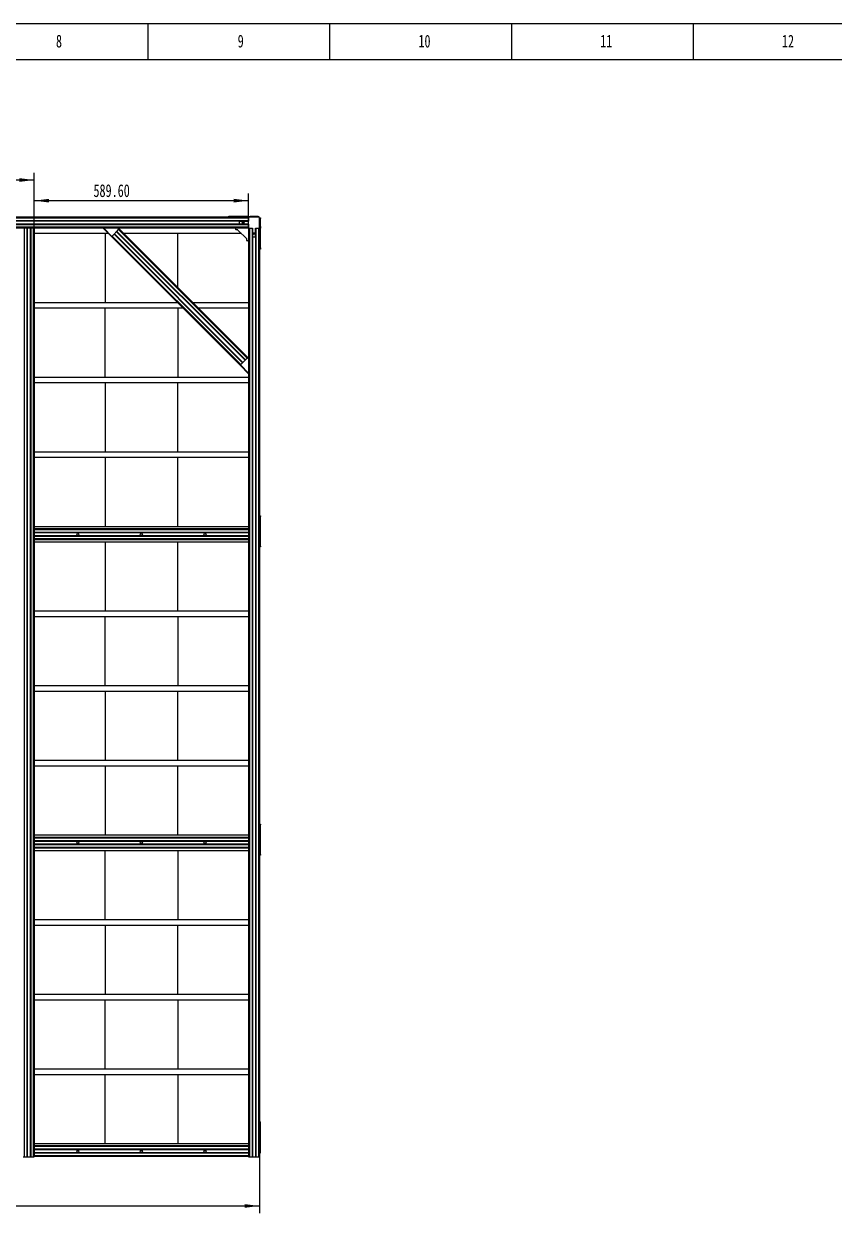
# Model space of a CAD drawing. Header units: millimetres. Extents: x 0 to 1189, y 0 to 841.
# Drawn here: x 367.9 to 590.8, y 513.8 to 841 of the extents above; entities that cross this region are included whole.
import ezdxf

# ---------------------------------------------------------------- set-up
doc = ezdxf.new("R2010")
doc.units = ezdxf.units.MM
doc.layers.add('10', color=7, linetype='Continuous')
doc.layers.add('5', color=7, linetype='Continuous')
doc.styles.add('SLDTEXTSTYLE5', font='TXT', dxfattribs={"width": 0.7})
doc.dimstyles.new('SLDDIMSTYLE0', dxfattribs={"dimtxt": 3.5, "dimasz": 4.08, "dimexe": 0, "dimexo": 0.0625, "dimgap": 0.875, "dimtad": 2, "dimlfac": 10, "dimrnd": 1e-09, "dimzin": 12, "dimdsep": 46, "dimtxsty": 'SLDTEXTSTYLE5', "dimsah": 1, "dimcen": 0.09, "dimadec": 0, "dimazin": 3, "dimtfac": 1, "dimtofl": 0, "dimtmove": 0, "dimatfit": 3, "dimfxl": 1, "dimfrac": 2, "dimtolj": 1, "dimtzin": 12, "dimarcsym": 0})
doc.dimstyles.new('SLDDIMSTYLE1', dxfattribs={"dimtxt": 3.5, "dimasz": 4.08, "dimexe": 0, "dimexo": 0.0625, "dimgap": 0.875, "dimtad": 2, "dimlfac": 10, "dimrnd": 1e-09, "dimzin": 4, "dimdsep": 46, "dimtxsty": 'SLDTEXTSTYLE5', "dimsah": 1, "dimcen": 0.09, "dimadec": 0, "dimazin": 1, "dimtfac": 1, "dimtofl": 0, "dimtmove": 0, "dimatfit": 3, "dimfxl": 1, "dimfrac": 2, "dimtolj": 1, "dimtzin": 12, "dimarcsym": 0})

# ---------------------------------------------------------------- blocks, each defined once
blk = doc.blocks.new('_D')
at = {"layer": '10'}
for p, q in [((177.9, 529.38), (177.9, 513.84)), ((432.7, 529.38), (432.7, 513.84)), ((177.9, 515.84), (432.7, 515.84))]:
    blk.add_line(p, q, dxfattribs=at)
for points in [[(177.9, 515.84), (181.98, 515.34), (181.98, 516.35)], [(432.7, 515.84), (428.62, 516.35), (428.62, 515.34)]]:
    blk.add_solid(points, dxfattribs=at)
at = {"layer": '10', "insert": (301.62, 520.36), "char_height": 3.5, "attachment_point": 1, "style": 'SLDTEXTSTYLE5'}
blk.add_mtext('2548', dxfattribs=at)
blk = doc.blocks.new('_D_8')
at = {"layer": '10'}
for p, q in [((180.9, 784.78), (180.9, 800.03)), ((370.74, 784.78), (370.74, 800.03)), ((370.74, 798.03), (180.9, 798.03))]:
    blk.add_line(p, q, dxfattribs=at)
for points in [[(180.9, 798.03), (184.98, 797.52), (184.98, 798.54)], [(370.74, 798.03), (366.66, 798.54), (366.66, 797.52)]]:
    blk.add_solid(points, dxfattribs=at)
at = {"layer": '10', "insert": (261.03, 802.54), "char_height": 3.5, "attachment_point": 1, "style": 'SLDTEXTSTYLE5'}
blk.add_mtext('1898.40', dxfattribs=at)
blk = doc.blocks.new('_D_9')
at = {"layer": '10'}
for p, q in [((370.74, 784.78), (370.74, 794.35)), ((370.74, 792.35), (429.7, 792.35)), ((429.7, 784.78), (429.7, 794.35))]:
    blk.add_line(p, q, dxfattribs=at)
for points in [[(370.74, 792.35), (374.82, 791.84), (374.82, 792.86)], [(429.7, 792.35), (425.62, 792.86), (425.62, 791.84)]]:
    blk.add_solid(points, dxfattribs=at)
at = {"layer": '10', "insert": (387.03, 796.86), "char_height": 3.5, "attachment_point": 1, "style": 'SLDTEXTSTYLE5'}
blk.add_mtext('589.60', dxfattribs=at)

msp = doc.modelspace()

# ---------------------------------------------------------------- linework, layer by layer
at = {"color": 7, "linetype": 'Continuous', "lineweight": 25}
for p, q in [((429.7039, 787.5306), (180.9039, 787.5306)), ((429.7039, 786.8206), (180.9039, 786.8206)), ((429.7039, 786.8006), (180.9039, 786.8006)), ((429.7039, 786.7806), (180.9039, 786.7806)), ((429.7039, 786.7106), (180.9039, 786.7106)), ((429.7039, 786.6906), (180.9039, 786.6906)), ((429.7039, 785.8706), (180.9039, 785.8706)), ((429.7039, 785.8506), (180.9039, 785.8506)), ((429.7039, 785.7806), (180.9039, 785.7806)), ((429.7039, 785.7606), (180.9039, 785.7606)), ((429.7039, 785.7406), (180.9039, 785.7406)), ((429.7039, 787.7806), (309.5771, 787.7806)), ((424.0539, 787.7806), (424.0539, 788.0306)), ((424.0539, 788.0306), (424.2539, 788.0306)), ((424.2539, 788.0306), (424.2539, 787.7806)), ((429.7539, 788.0306), (424.2539, 788.0306)), ((427.2039, 786.6806), (427.2039, 786.6906)), ((427.2039, 786.6806), (429.7039, 786.6806)), ((427.2039, 785.8806), (427.2039, 786.6806)), ((427.2039, 785.8806), (429.7039, 785.8806)), ((427.2039, 785.8706), (427.2039, 785.8806)), ((429.7539, 787.7806), (429.7039, 787.7806)), ((429.7039, 787.7806), (429.7039, 787.5306)), ((429.7039, 787.5306), (429.7039, 786.8206)), ((429.7039, 787.5306), (429.7039, 786.6806)), ((429.7039, 785.8806), (429.7039, 785.0306)), ((429.7039, 785.7406), (429.7039, 785.0306)), ((429.7539, 787.7806), (429.7539, 788.0306)), ((429.7539, 788.0306), (429.9539, 788.0306)), ((429.9539, 787.7806), (429.7539, 787.7806)), ((429.9539, 787.7806), (429.9539, 788.0306)), ((429.9539, 788.0306), (430.1539, 788.0306)), ((432.4539, 787.7806), (429.9539, 787.7806)), ((430.1539, 788.0306), (430.1539, 787.7806)), ((432.3539, 788.0306), (430.1539, 788.0306)), ((432.3539, 787.7806), (432.3539, 788.0306)), ((432.3539, 788.0306), (432.5539, 788.0306)), ((432.5539, 787.7806), (432.4539, 787.7806)), ((432.5539, 788.0306), (432.5539, 787.7806)), ((432.7039, 787.6306), (432.9539, 787.6306)), ((432.7039, 787.5306), (432.7039, 787.6306)), ((432.7039, 785.0306), (432.7039, 787.5306)), ((432.9539, 787.4306), (432.7039, 787.4306)), ((432.7039, 785.2306), (432.9539, 785.2306)), ((432.9539, 787.6306), (432.9539, 787.4306)), ((432.9539, 785.2306), (432.9539, 787.4306)), ((432.9539, 785.2306), (432.9539, 785.0306)), ((429.7039, 785.0306), (180.9039, 785.0306)), ((389.6817, 784.7806), (220.9262, 784.7806)), ((367.9939, 784.7806), (367.9939, 529.3806)), ((368.7039, 784.7806), (368.7039, 529.3806)), ((368.7239, 784.7806), (368.7239, 529.3806)), ((368.7439, 784.7806), (368.7439, 529.3806)), ((368.8139, 784.7806), (368.8139, 529.3806)), ((368.8339, 784.7806), (368.8339, 529.3806)), ((369.6539, 784.7806), (369.6539, 529.3806)), ((369.6739, 784.7806), (369.6739, 529.3806)), ((369.7439, 784.7806), (369.7439, 529.3806)), ((369.7639, 784.7806), (369.7639, 529.3806)), ((369.7839, 784.7806), (369.7839, 529.3806)), ((370.4939, 784.7806), (370.4939, 529.3806)), ((370.7439, 784.7806), (370.7439, 702.0406)), ((391.1817, 783.2806), (370.7439, 783.2806)), ((392.0151, 782.4472), (389.6817, 784.7806)), ((389.6817, 784.7806), (389.8514, 784.7806)), ((389.8514, 784.7806), (392.1, 782.532)), ((393.7546, 784.7806), (389.8514, 784.7806)), ((390.2239, 783.2806), (390.2239, 764.2406)), ((392.1, 782.532), (392.0151, 782.4472)), ((392.0151, 782.4472), (427.3705, 747.0919)), ((392.1, 782.532), (394.0516, 784.4837)), ((392.1919, 782.624), (392.694, 783.126)), ((392.1919, 782.624), (427.5473, 747.2686)), ((392.694, 783.126), (428.0493, 747.7707)), ((392.7081, 783.1402), (428.0634, 747.7848)), ((392.7223, 783.1543), (428.0776, 747.799)), ((392.7718, 783.2038), (428.1271, 747.8485)), ((392.7859, 783.2179), (428.1412, 747.8626)), ((393.3657, 783.7978), (428.7211, 748.4424)), ((393.3799, 783.8119), (428.7352, 748.4566)), ((393.4294, 783.8614), (428.7847, 748.5061)), ((393.4435, 783.8755), (428.7988, 748.5202)), ((393.4576, 783.8897), (393.9597, 784.3917)), ((393.4576, 783.8897), (428.813, 748.5344)), ((394.0516, 784.4837), (393.7546, 784.7806)), ((393.7546, 784.7806), (393.9243, 784.7806)), ((393.9243, 784.7806), (394.1365, 784.5685)), ((429.7039, 784.7806), (393.9243, 784.7806)), ((393.9597, 784.3917), (429.315, 749.0364)), ((394.1365, 784.5685), (394.0516, 784.4837)), ((394.1365, 784.5685), (429.4918, 749.2132)), ((427.7439, 783.2806), (395.4243, 783.2806)), ((410.2239, 768.481), (410.2239, 783.2806)), ((426.2239, 784.4006), (426.2239, 784.7806)), ((426.6825, 784.3006), (426.3239, 784.3006)), ((429.1946, 781.8299), (426.7532, 784.2714)), ((429.7039, 785.0306), (429.7039, 784.7806)), ((429.7039, 784.8606), (429.7706, 784.8606)), ((429.7039, 784.7806), (429.7039, 749.001)), ((429.7039, 784.7806), (429.9539, 784.7806)), ((429.9539, 784.7806), (430.8039, 784.7806)), ((429.9539, 784.7806), (429.9539, 529.3806)), ((429.9539, 784.7806), (430.6639, 784.7806)), ((430.6639, 784.7806), (430.6639, 529.3806)), ((430.6839, 784.7806), (430.6839, 529.3806)), ((430.7039, 784.7806), (430.7039, 529.3806)), ((430.7739, 784.7806), (430.7739, 529.3806)), ((430.7939, 784.7806), (430.7939, 529.3806)), ((430.8039, 782.2806), (430.7939, 782.2806)), ((430.8039, 782.2806), (430.8039, 784.7806)), ((431.6039, 782.2806), (430.8039, 782.2806)), ((431.6039, 784.7806), (432.4539, 784.7806)), ((431.6039, 782.2806), (431.6039, 784.7806)), ((431.6139, 782.2806), (431.6039, 782.2806)), ((431.6139, 784.7806), (431.6139, 529.3806)), ((431.6339, 784.7806), (431.6339, 529.3806)), ((431.7039, 784.7806), (431.7039, 529.3806)), ((431.7239, 784.7806), (431.7239, 529.3806)), ((431.7439, 784.7806), (431.7439, 529.3806)), ((431.7439, 784.7806), (432.4539, 784.7806)), ((432.4539, 784.7806), (432.4539, 529.3806)), ((432.4539, 784.7806), (432.7039, 784.7806)), ((432.6372, 784.8606), (432.7039, 784.8606)), ((432.9539, 785.0306), (432.7039, 785.0306)), ((432.7039, 784.8306), (432.7039, 785.0306)), ((432.9539, 784.8306), (432.7039, 784.8306)), ((432.7039, 784.7806), (432.7039, 784.8306)), ((432.7039, 784.7806), (432.7039, 620.8139)), ((432.9539, 785.0306), (432.9539, 784.8306)), ((432.9539, 779.3306), (432.9539, 784.8306)), ((429.2239, 781.4006), (429.2239, 781.7592)), ((429.7039, 781.3006), (429.3239, 781.3006)), ((432.7039, 779.3306), (432.9539, 779.3306)), ((432.9539, 779.1306), (432.7039, 779.1306)), ((432.9539, 779.0156), (432.7039, 779.0156)), ((432.9539, 779.3306), (432.9539, 779.1306)), ((432.9539, 779.1306), (432.9539, 779.0156)), ((410.2217, 764.2406), (370.7439, 764.2406)), ((411.7217, 762.7406), (370.7439, 762.7406)), ((390.2239, 743.7006), (390.2239, 762.7406)), ((410.2239, 762.7406), (410.2239, 743.7006)), ((429.7039, 764.2406), (414.4643, 764.2406)), ((429.7039, 762.7406), (415.9643, 762.7406)), ((429.407, 749.1283), (429.4918, 749.2132)), ((429.4918, 749.2132), (429.7039, 749.001)), ((427.3705, 747.0919), (427.4553, 747.1767)), ((429.7039, 744.7584), (427.3705, 747.0919)), ((427.4553, 747.1767), (429.407, 749.1283)), ((427.4553, 747.1767), (429.7039, 744.9281)), ((427.5473, 747.2686), (428.0493, 747.7707)), ((428.813, 748.5344), (429.315, 749.0364)), ((429.7039, 748.8313), (429.407, 749.1283)), ((429.7039, 749.001), (429.7039, 748.8313)), ((429.7039, 748.8313), (429.7039, 744.9281)), ((429.7039, 743.7006), (370.7439, 743.7006)), ((429.7039, 744.9281), (429.7039, 744.7584)), ((429.7039, 744.7584), (429.7039, 529.3806)), ((429.7039, 742.2006), (370.7439, 742.2006)), ((390.2239, 742.2006), (390.2239, 723.1606)), ((410.2239, 723.1606), (410.2239, 742.2006)), ((429.7039, 723.1606), (370.7439, 723.1606)), ((429.7039, 721.6606), (370.7439, 721.6606)), ((390.2239, 721.6606), (390.2239, 702.6206)), ((410.2239, 702.6206), (410.2239, 721.6606)), ((432.7039, 705.6606), (432.9539, 705.6606)), ((432.9539, 705.4606), (432.7039, 705.4606)), ((432.7039, 697.3606), (432.7039, 705.4606)), ((432.9539, 705.6606), (432.9539, 705.4606)), ((432.9539, 697.3606), (432.9539, 705.4606)), ((429.7039, 702.6206), (370.7439, 702.6206)), ((429.7039, 702.0406), (370.7439, 702.0406)), ((370.7439, 702.0406), (370.7439, 701.7906)), ((429.7039, 701.7906), (370.7439, 701.7906)), ((370.7439, 701.7906), (370.7439, 701.0806)), ((429.7039, 701.0806), (370.7439, 701.0806)), ((370.7439, 701.0806), (370.7439, 701.0606)), ((429.7039, 701.0606), (370.7439, 701.0606)), ((370.7439, 701.0606), (370.7439, 701.0406)), ((429.7039, 701.0406), (370.7439, 701.0406)), ((370.7439, 701.0406), (370.7439, 700.9706)), ((429.7039, 700.9706), (370.7439, 700.9706)), ((370.7439, 700.9706), (370.7439, 700.9506)), ((429.7039, 700.9506), (370.7439, 700.9506)), ((370.7439, 700.9506), (370.7439, 700.1306)), ((429.7039, 700.1306), (370.7439, 700.1306)), ((370.7439, 700.1306), (370.7439, 700.1106)), ((429.7039, 700.1106), (370.7439, 700.1106)), ((370.7439, 700.1106), (370.7439, 700.0406)), ((429.7039, 700.0406), (370.7439, 700.0406)), ((370.7439, 700.0406), (370.7439, 700.0206)), ((429.7039, 700.0206), (370.7439, 700.0206)), ((370.7439, 700.0206), (370.7439, 700.0006)), ((429.7039, 700.0006), (370.7439, 700.0006)), ((370.7439, 700.0006), (370.7439, 699.2906)), ((429.7039, 699.2906), (370.7439, 699.2906)), ((370.7439, 699.2906), (370.7439, 699.0406)), ((429.7039, 699.0406), (370.7439, 699.0406)), ((370.7439, 699.0406), (370.7439, 617.2206)), ((429.7039, 698.4606), (370.7439, 698.4606)), ((390.2239, 698.4606), (390.2239, 679.4206)), ((410.2239, 679.4206), (410.2239, 698.4606)), ((432.7039, 697.3606), (432.9539, 697.3606)), ((432.9539, 697.1606), (432.7039, 697.1606)), ((432.9539, 697.1506), (432.7039, 697.1506)), ((432.9539, 697.1456), (432.7039, 697.1456)), ((432.9539, 697.3606), (432.9539, 697.1606)), ((432.9539, 697.1606), (432.9539, 697.1506)), ((432.9539, 697.1506), (432.9539, 697.1456)), ((429.7039, 679.4206), (370.7439, 679.4206)), ((429.7039, 677.9206), (370.7439, 677.9206)), ((390.2239, 658.8806), (390.2239, 677.9206)), ((410.2239, 677.9206), (410.2239, 658.8806)), ((429.7039, 658.8806), (370.7439, 658.8806)), ((429.7039, 657.3806), (370.7439, 657.3806)), ((390.2239, 657.3806), (390.2239, 638.3406)), ((410.2239, 638.3406), (410.2239, 657.3806)), ((429.7039, 638.3406), (370.7439, 638.3406)), ((429.7039, 636.8406), (370.7439, 636.8406)), ((390.2239, 636.8406), (390.2239, 617.8006)), ((410.2239, 617.8006), (410.2239, 636.8406)), ((432.7039, 620.8406), (432.9539, 620.8406)), ((432.7039, 620.6406), (432.7039, 620.8139)), ((432.9539, 620.6406), (432.7039, 620.6406)), ((432.7039, 612.5406), (432.7039, 620.6406)), ((432.9539, 620.8406), (432.9539, 620.6406)), ((432.9539, 612.5406), (432.9539, 620.6406)), ((429.7039, 617.8006), (370.7439, 617.8006)), ((429.7039, 617.2206), (370.7439, 617.2206)), ((370.7439, 617.2206), (370.7439, 616.9706)), ((429.7039, 616.9706), (370.7439, 616.9706)), ((370.7439, 616.9706), (370.7439, 616.2606)), ((429.7039, 616.2606), (370.7439, 616.2606)), ((370.7439, 616.2606), (370.7439, 616.2406)), ((429.7039, 616.2406), (370.7439, 616.2406)), ((370.7439, 616.2406), (370.7439, 616.2206)), ((429.7039, 616.2206), (370.7439, 616.2206)), ((370.7439, 616.2206), (370.7439, 616.1506)), ((429.7039, 616.1506), (370.7439, 616.1506)), ((370.7439, 616.1506), (370.7439, 616.1306)), ((429.7039, 616.1306), (370.7439, 616.1306)), ((370.7439, 616.1306), (370.7439, 615.3106)), ((429.7039, 615.3106), (370.7439, 615.3106)), ((370.7439, 615.3106), (370.7439, 615.2906)), ((429.7039, 615.2906), (370.7439, 615.2906)), ((370.7439, 615.2906), (370.7439, 615.2206)), ((429.7039, 615.2206), (370.7439, 615.2206)), ((370.7439, 615.2206), (370.7439, 615.2006)), ((429.7039, 615.2006), (370.7439, 615.2006)), ((370.7439, 615.2006), (370.7439, 615.1806)), ((429.7039, 615.1806), (370.7439, 615.1806)), ((370.7439, 615.1806), (370.7439, 614.4706)), ((429.7039, 614.4706), (370.7439, 614.4706)), ((370.7439, 614.4706), (370.7439, 614.2206)), ((429.7039, 614.2206), (370.7439, 614.2206)), ((370.7439, 614.2206), (370.7439, 532.4006)), ((370.7439, 613.6406), (429.7039, 613.6406)), ((390.2239, 594.6006), (390.2239, 613.6406)), ((410.2239, 613.6406), (410.2239, 594.6006)), ((432.7039, 612.5406), (432.9539, 612.5406)), ((432.7039, 612.3674), (432.7039, 612.5406)), ((432.7039, 612.3674), (432.7039, 538.9706)), ((432.9539, 612.3406), (432.7039, 612.3406)), ((432.9539, 612.3306), (432.7039, 612.3306)), ((432.9539, 612.3256), (432.7039, 612.3256)), ((432.9539, 612.5406), (432.9539, 612.3406)), ((432.9539, 612.3406), (432.9539, 612.3306)), ((432.9539, 612.3306), (432.9539, 612.3256)), ((370.7439, 594.6006), (429.7039, 594.6006)), ((370.7439, 593.1006), (429.7039, 593.1006)), ((390.2239, 593.1006), (390.2239, 574.0606)), ((410.2239, 574.0606), (410.2239, 593.1006)), ((370.7439, 574.0606), (429.7039, 574.0606)), ((370.7439, 572.5606), (429.7039, 572.5606)), ((390.2239, 553.5206), (390.2239, 572.5606)), ((410.2239, 572.5606), (410.2239, 553.5206)), ((370.7439, 553.5206), (429.7039, 553.5206)), ((370.7439, 552.0206), (429.7039, 552.0206)), ((390.2239, 532.9806), (390.2239, 552.0206)), ((410.2239, 552.0206), (410.2239, 532.9806)), ((432.7039, 530.4706), (432.7039, 538.9706)), ((432.7039, 538.9706), (432.9539, 538.9706)), ((432.9539, 530.4706), (432.9539, 538.9706)), ((370.7439, 532.9806), (429.7039, 532.9806)), ((429.7039, 532.4006), (370.7439, 532.4006)), ((370.7439, 532.4006), (370.7439, 532.1506)), ((429.7039, 532.1506), (370.7439, 532.1506)), ((370.7439, 532.1506), (370.7439, 531.4406)), ((429.7039, 531.4406), (370.7439, 531.4406)), ((370.7439, 531.4406), (370.7439, 531.4206)), ((429.7039, 531.4206), (370.7439, 531.4206)), ((370.7439, 531.4206), (370.7439, 531.4006)), ((429.7039, 531.4006), (370.7439, 531.4006)), ((370.7439, 531.4006), (370.7439, 531.3306)), ((429.7039, 531.3306), (370.7439, 531.3306)), ((370.7439, 531.3306), (370.7439, 531.3106)), ((429.7039, 531.3106), (370.7439, 531.3106)), ((370.7439, 531.3106), (370.7439, 530.4906)), ((429.7039, 530.4906), (370.7439, 530.4906)), ((370.7439, 530.4906), (370.7439, 530.4706)), ((429.7039, 530.4706), (370.7439, 530.4706)), ((370.7439, 530.4706), (370.7439, 530.4006)), ((429.7039, 530.4006), (370.7439, 530.4006)), ((370.7439, 530.4006), (370.7439, 530.3806)), ((429.7039, 530.3806), (370.7439, 530.3806)), ((370.7439, 530.3806), (370.7439, 530.3606)), ((429.7039, 530.3606), (370.7439, 530.3606)), ((370.7439, 530.3606), (370.7439, 529.6506)), ((432.7039, 530.4706), (432.9539, 530.4706)), ((432.7039, 530.4706), (432.7039, 529.3806)), ((367.7439, 529.3806), (367.9939, 529.3806)), ((367.9939, 529.3806), (368.7039, 529.3806)), ((368.7039, 529.3806), (368.7239, 529.3806)), ((368.7239, 529.3806), (368.7439, 529.3806)), ((368.7439, 529.3806), (368.8139, 529.3806)), ((368.8139, 529.3806), (368.8339, 529.3806)), ((368.8339, 529.3806), (369.6539, 529.3806)), ((369.6539, 529.3806), (369.6739, 529.3806)), ((369.6739, 529.3806), (369.7439, 529.3806)), ((369.7439, 529.3806), (369.7639, 529.3806)), ((369.7639, 529.3806), (369.7839, 529.3806)), ((369.7839, 529.3806), (370.4939, 529.3806)), ((370.4939, 529.3806), (370.7439, 529.3806)), ((429.7039, 529.6506), (370.7439, 529.6506)), ((370.7439, 529.6506), (370.7439, 529.4006)), ((429.7039, 529.4006), (370.7439, 529.4006)), ((370.7439, 529.4006), (370.7439, 529.3806)), ((429.7039, 529.3806), (429.9539, 529.3806)), ((429.9539, 529.3806), (430.6639, 529.3806)), ((430.6639, 529.3806), (430.6839, 529.3806)), ((430.6839, 529.3806), (430.7039, 529.3806)), ((430.7039, 529.3806), (430.7739, 529.3806)), ((430.7739, 529.3806), (430.7939, 529.3806)), ((430.7939, 529.3806), (431.6139, 529.3806)), ((431.6139, 529.3806), (431.6339, 529.3806)), ((431.6339, 529.3806), (431.7039, 529.3806)), ((431.7039, 529.3806), (431.7239, 529.3806)), ((431.7239, 529.3806), (431.7439, 529.3806)), ((431.7439, 529.3806), (432.4539, 529.3806)), ((432.4539, 529.3806), (432.7039, 529.3806))]:
    msp.add_line(p, q, dxfattribs=at)
for centre, radius in [((428.2039, 786.2806), 0.25), ((431.2039, 783.2806), 0.25), ((382.7439, 700.5406), 0.3), ((400.2239, 700.5406), 0.3), ((417.7039, 700.5406), 0.3), ((382.7439, 615.7206), 0.3), ((400.2239, 615.7206), 0.3), ((417.7039, 615.7206), 0.3), ((382.7439, 530.9006), 0.3), ((400.2239, 530.9006), 0.3), ((417.7039, 530.9006), 0.3)]:
    msp.add_circle(centre, radius, dxfattribs=at)
for centre, radius, start, end in [((429.9539, 787.5306), 0.25, 90, 180), ((432.4539, 787.5306), 0.25, 0, 90), ((426.3239, 784.4006), 0.1, 180, 270), ((426.6825, 784.2006), 0.1, 45, 90), ((429.9539, 785.0306), 0.25, 180, 270), ((432.4539, 785.0306), 0.25, 270, 0), ((429.1239, 781.7592), 0.1, 0, 45), ((429.3239, 781.4006), 0.1, 180, 270)]:
    msp.add_arc(centre, radius, start, end, dxfattribs=at)
at = {"layer": '5', "color": 7}
msp.add_line((1189, 841), (0, 841), dxfattribs=at)
at = {"layer": '5'}
for p, q in [((402, 841), (402, 831.0501)), ((452, 841), (452, 831.0501)), ((502, 841), (502, 831.0501)), ((552, 841), (552, 831.0501))]:
    msp.add_line(p, q, dxfattribs=at)
at = {"layer": '5', "color": 7, "lineweight": 25}
msp.add_line((1179, 831.0501), (25, 831.0501), dxfattribs=at)

# ---------------------------------------------------------------- texts
at = {"layer": '10', "char_height": 3.5, "attachment_point": 2, "style": 'SLDTEXTSTYLE5'}
for s, insert in [('8', (377.5469, 837.9836)), ('9', (427.5469, 837.9836)), ('10', (478.0889, 837.9836)), ('11', (528.0889, 837.9836)), ('12', (578.0889, 837.9836))]:
    msp.add_mtext(s, dxfattribs=dict(at, insert=insert))

# ---------------------------------------------------------------- dimensions: what is measured, and where the dimension line sits
at = {"layer": '10'}
for base, p1, p2, dimstyle, picture, middle in [((180.9039, 798.0306), (370.7439, 784.7806), (180.9039, 784.7806), 'SLDDIMSTYLE1', '_D_8', (266.3918, 798.0306)), ((429.7039, 792.3516), (370.7439, 784.7806), (429.7039, 784.7806), 'SLDDIMSTYLE1', '_D_9', (391.6318, 792.3516)), ((432.7039, 515.8443), (177.9039, 529.3806), (432.7039, 529.3806), 'SLDDIMSTYLE0', '_D', (304.693, 515.8443))]:
    dim = msp.add_linear_dim(base=base, p1=p1, p2=p2, dimstyle=dimstyle, dxfattribs=at)
    dim.commit()
    dim.dimension.update_dxf_attribs({"geometry": picture, "text_midpoint": middle, "dimtype": 160})

doc.saveas('drawing.dxf')
